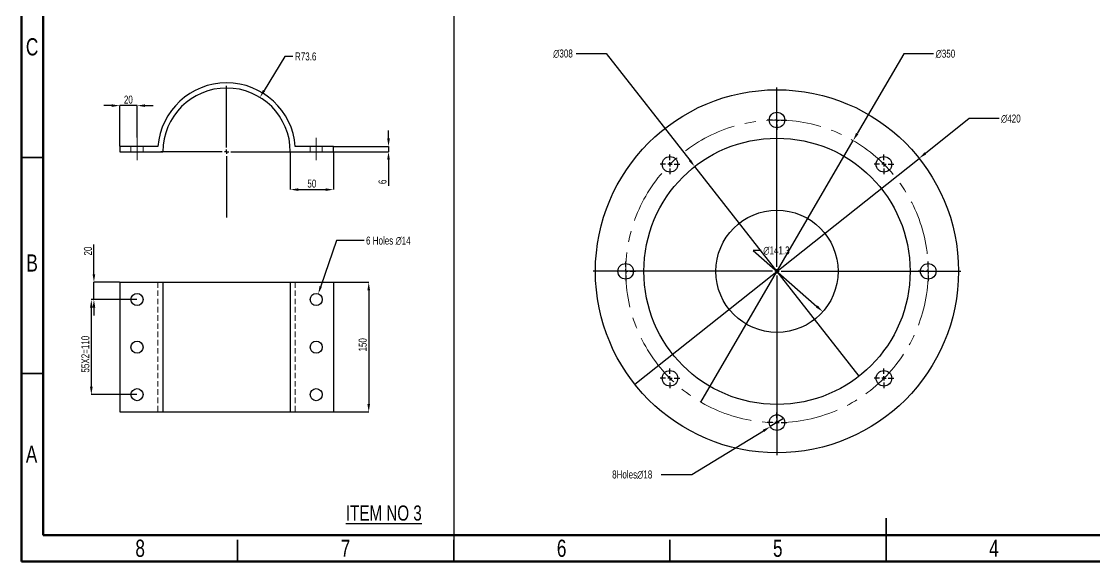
# Model space of a CAD drawing. Header units: millimetres. Extents: x 122 to 2816, y -707 to 556.
# Drawn here: x 133 to 381.3, y -304.2 to -179.3 of the extents above; entities that cross this region are included whole.
import ezdxf

# ---------------------------------------------------------------- set-up
doc = ezdxf.new("R2010")
doc.units = ezdxf.units.MM
doc.header["$PDSIZE"] = -1
doc.linetypes.add('CENTERX2', pattern=[20.32, 12.7, -2.54, 2.54, -2.54])
doc.linetypes.add('HIDDEN', pattern=[1.905, 1.27, -0.635])
doc.layers.add('FORMAT', color=7, linetype='Continuous')
doc.styles.add('SLDTEXTSTYLE7', font='TXT', dxfattribs={"width": 0.75})
doc.dimstyles.new('SLDDIMSTYLE32', dxfattribs={"dimtxt": 1.852083, "dimasz": 1.852083, "dimexe": 0, "dimexo": 0.625, "dimgap": 0.463021, "dimtad": 1, "dimdec": 0, "dimlfac": 5, "dimrnd": 1e-09, "dimzin": 12, "dimtxsty": 'SLDTEXTSTYLE7', "dimblk1": 'NONE', "dimsah": 1, "dimcen": 0, "dimazin": 3, "dimtfac": 1, "dimtdec": 0, "dimtmove": 0, "dimatfit": 3, "dimldrblk": 'NONE', "dimfrac": 2, "dimtzin": 12})
doc.dimstyles.new('SLDDIMSTYLE40', dxfattribs={"dimtxt": 1.852083, "dimasz": 1.852083, "dimexe": 0, "dimexo": 0.625, "dimgap": 0.463021, "dimtad": 1, "dimdec": 1, "dimlfac": 5, "dimrnd": 1e-09, "dimzin": 12, "dimtxsty": 'SLDTEXTSTYLE7', "dimsah": 1, "dimcen": 0, "dimazin": 3, "dimtfac": 1, "dimtdec": 1, "dimtmove": 0, "dimatfit": 3, "dimfrac": 2, "dimtzin": 12})
doc.dimstyles.new('SLDDIMSTYLE41', dxfattribs={"dimtxt": 1.852083, "dimasz": 1.852083, "dimexe": 0, "dimexo": 0.625, "dimgap": 0.463021, "dimtad": 1, "dimdec": 0, "dimlfac": 5, "dimrnd": 1e-09, "dimzin": 12, "dimtxsty": 'SLDTEXTSTYLE7', "dimsah": 1, "dimcen": 0, "dimazin": 3, "dimtfac": 1, "dimtdec": 0, "dimtmove": 0, "dimatfit": 3, "dimfrac": 2, "dimtzin": 12})
doc.dimstyles.new('SLDDIMSTYLE42', dxfattribs={"dimtxt": 1.852083, "dimasz": 1.852083, "dimexe": 0, "dimexo": 0.625, "dimgap": 0.463021, "dimtad": 1, "dimdec": 1, "dimlfac": 5, "dimrnd": 1e-09, "dimzin": 12, "dimtxsty": 'SLDTEXTSTYLE7', "dimsah": 1, "dimcen": 0, "dimazin": 3, "dimtfac": 1, "dimtdec": 1, "dimtmove": 0, "dimatfit": 3, "dimfrac": 2, "dimtzin": 12})
doc.dimstyles.new('SLDDIMSTYLE7', dxfattribs={"dimtxt": 1.852083, "dimasz": 1.852083, "dimexe": 0, "dimexo": 0.625, "dimgap": 0.463021, "dimtad": 1, "dimdec": 0, "dimlfac": 5, "dimrnd": 1e-09, "dimzin": 12, "dimtxsty": 'SLDTEXTSTYLE7', "dimsah": 1, "dimcen": 2.5, "dimazin": 3, "dimtfac": 1, "dimtdec": 0, "dimtmove": 0, "dimatfit": 3, "dimfrac": 2, "dimtzin": 12})
doc.dimstyles.new('SLDDIMSTYLE8', dxfattribs={"dimtxt": 1.852083, "dimasz": 1.852083, "dimexe": 0, "dimexo": 0.625, "dimgap": 0.463021, "dimtad": 1, "dimdec": 0, "dimlfac": 5, "dimrnd": 1e-09, "dimzin": 12, "dimtxsty": 'SLDTEXTSTYLE7', "dimblk1": 'NONE', "dimsah": 1, "dimcen": 0, "dimazin": 3, "dimtfac": 1, "dimtdec": 0, "dimtmove": 0, "dimatfit": 3, "dimldrblk": 'NONE', "dimfrac": 2, "dimtzin": 12})
doc.dimstyles.new('SLDDIMSTYLE9', dxfattribs={"dimtxt": 1.852083, "dimasz": 1.852083, "dimexe": 0, "dimexo": 0.625, "dimgap": 0.463021, "dimtad": 1, "dimdec": 0, "dimlfac": 5, "dimrnd": 1e-09, "dimzin": 12, "dimtxsty": 'SLDTEXTSTYLE7', "dimsah": 1, "dimcen": 2.5, "dimazin": 3, "dimtfac": 1, "dimtdec": 0, "dimtmove": 0, "dimatfit": 0, "dimfrac": 2, "dimtzin": 12})

# ---------------------------------------------------------------- blocks, each defined once
blk = doc.blocks.new('*D1222')
at = {"layer": 'Defpoints', "color": 0}
for p in [(195.24, -209.41), (205.24, -209.41), (205.24, -218.19)]:
    blk.add_point(p, dxfattribs=at)
at = {"layer": 'FORMAT', "color": 0, "lineweight": -2}
for p, q in [((195.24, -209.47), (195.24, -218.19)), ((205.24, -209.47), (205.24, -218.19)), ((197.1, -218.19), (203.39, -218.19))]:
    blk.add_line(p, q, dxfattribs=at)
at = {"layer": 'FORMAT', "color": 0}
for points in [[(197.1, -217.88), (197.1, -218.5), (195.24, -218.19)], [(203.39, -217.88), (203.39, -218.5), (205.24, -218.19)]]:
    blk.add_solid(points, dxfattribs=at)
at = {"layer": 'FORMAT', "color": 0, "insert": (200.22, -215.87), "char_height": 1.852, "attachment_point": 2, "style": 'SLDTEXTSTYLE7'}
blk.add_mtext('\\A1;50', dxfattribs=at)
blk = doc.blocks.new('*D1223')
at = {"layer": 'Defpoints', "color": 0}
for p in [(188.2, -196.85), (180.51, -209.41)]:
    blk.add_point(p, dxfattribs=at)
at = {"layer": 'FORMAT', "color": 0, "lineweight": -2}
for p, q in [((194, -187.38), (189.17, -195.27)), ((195.85, -187.38), (194, -187.38))]:
    blk.add_line(p, q, dxfattribs=at)
at = {"layer": 'FORMAT', "color": 0}
blk.add_solid([(188.91, -195.11), (189.43, -195.43), (188.2, -196.85)], dxfattribs=at)
at = {"layer": 'FORMAT', "color": 0, "insert": (196.32, -186.45), "char_height": 1.852, "attachment_point": 1, "style": 'SLDTEXTSTYLE7'}
blk.add_mtext('\\A1;R73.6', dxfattribs=at)
blk = doc.blocks.new('*D1224')
at = {"layer": 'Defpoints', "color": 0}
for p in [(155.78, -198.76), (155.78, -208.21), (159.78, -206.21)]:
    blk.add_point(p, dxfattribs=at)
at = {"layer": 'FORMAT', "color": 0, "lineweight": -2}
for p, q in [((153.93, -198.76), (152.08, -198.76)), ((155.78, -208.15), (155.78, -198.76)), ((159.78, -198.76), (155.78, -198.76)), ((159.78, -206.15), (159.78, -198.76)), ((161.64, -198.76), (163.49, -198.76))]:
    blk.add_line(p, q, dxfattribs=at)
at = {"layer": 'FORMAT', "color": 0}
for points in [[(153.93, -198.45), (153.93, -199.06), (155.78, -198.76)], [(161.64, -198.45), (161.64, -199.06), (159.78, -198.76)]]:
    blk.add_solid(points, dxfattribs=at)
at = {"layer": 'FORMAT', "color": 0, "insert": (157.78, -196.44), "char_height": 1.852, "attachment_point": 2, "style": 'SLDTEXTSTYLE7'}
blk.add_mtext('\\A1;20', dxfattribs=at)
blk = doc.blocks.new('*D1225')
at = {"layer": 'Defpoints', "color": 0}
for p in [(205.24, -208.21), (217.96, -208.21), (205.24, -209.41)]:
    blk.add_point(p, dxfattribs=at)
at = {"layer": 'FORMAT', "color": 0, "lineweight": -2}
for p, q in [((217.96, -206.36), (217.96, -204.51)), ((205.31, -208.21), (217.96, -208.21)), ((217.96, -208.21), (217.96, -209.41)), ((205.31, -209.41), (217.96, -209.41)), ((217.96, -211.26), (217.96, -217.31))]:
    blk.add_line(p, q, dxfattribs=at)
at = {"layer": 'FORMAT', "color": 0}
for points in [[(217.65, -206.36), (218.27, -206.36), (217.96, -208.21)], [(217.65, -211.26), (218.27, -211.26), (217.96, -209.41)]]:
    blk.add_solid(points, dxfattribs=at)
at = {"layer": 'FORMAT', "color": 0, "insert": (215.64, -216.39), "char_height": 1.852, "attachment_point": 2, "rotation": 90, "style": 'SLDTEXTSTYLE7'}
blk.add_mtext('\\A1;6', dxfattribs=at)
blk = doc.blocks.new('SW_CENTERMARKSYMBOL_71')
at = {"layer": 'FORMAT', "color": 0}
for p, q in [((0, 1), (0, 15.23)), ((-1, 0), (-15.23, 0)), ((0, 0), (-0.5, 0)), ((0, 0), (0, 0.5)), ((0, 0), (0, -0.5)), ((0, 0), (0.5, 0)), ((1, 0), (15.23, 0)), ((0, -1), (0, -15.23))]:
    blk.add_line(p, q, dxfattribs=at)
blk = doc.blocks.new('*D1226')
at = {"layer": 'Defpoints', "color": 0}
for p in [(205.24, -239.62), (205.24, -269.62), (213.38, -269.62)]:
    blk.add_point(p, dxfattribs=at)
at = {"layer": 'FORMAT', "color": 0, "lineweight": -2}
for p, q in [((205.31, -239.62), (213.38, -239.62)), ((213.38, -241.47), (213.38, -267.76)), ((205.31, -269.62), (213.38, -269.62))]:
    blk.add_line(p, q, dxfattribs=at)
at = {"layer": 'FORMAT', "color": 0}
for points in [[(213.07, -241.47), (213.69, -241.47), (213.38, -239.62)], [(213.07, -267.76), (213.69, -267.76), (213.38, -269.62)]]:
    blk.add_solid(points, dxfattribs=at)
at = {"layer": 'FORMAT', "color": 0, "insert": (211.06, -254.09), "char_height": 1.852, "attachment_point": 2, "rotation": 90, "style": 'SLDTEXTSTYLE7'}
blk.add_mtext('\\A1;150', dxfattribs=at)
blk = doc.blocks.new('*D1227')
at = {"layer": 'Defpoints', "color": 0}
for p in [(149.81, -239.62), (155.78, -239.62), (159.78, -243.62)]:
    blk.add_point(p, dxfattribs=at)
at = {"layer": 'FORMAT', "color": 0, "lineweight": -2}
for p, q in [((149.81, -237.76), (149.81, -230.9)), ((155.72, -239.62), (149.81, -239.62)), ((149.81, -243.62), (149.81, -239.62)), ((159.72, -243.62), (149.81, -243.62)), ((149.81, -245.47), (149.81, -247.32))]:
    blk.add_line(p, q, dxfattribs=at)
at = {"layer": 'FORMAT', "color": 0}
for points in [[(149.5, -237.76), (150.12, -237.76), (149.81, -239.62)], [(149.5, -245.47), (150.12, -245.47), (149.81, -243.62)]]:
    blk.add_solid(points, dxfattribs=at)
at = {"layer": 'FORMAT', "color": 0, "insert": (147.5, -232.4), "char_height": 1.852, "attachment_point": 2, "rotation": 90, "style": 'SLDTEXTSTYLE7'}
blk.add_mtext('\\A1;20', dxfattribs=at)
blk = doc.blocks.new('*D1228')
at = {"layer": 'Defpoints', "color": 0}
for p in [(159.78, -243.62), (149.21, -265.62), (159.78, -265.62)]:
    blk.add_point(p, dxfattribs=at)
at = {"layer": 'FORMAT', "color": 0, "lineweight": -2}
for p, q in [((159.72, -243.62), (149.21, -243.62)), ((149.21, -245.47), (149.21, -263.76)), ((159.72, -265.62), (149.21, -265.62))]:
    blk.add_line(p, q, dxfattribs=at)
at = {"layer": 'FORMAT', "color": 0}
for points in [[(148.9, -245.47), (149.52, -245.47), (149.21, -243.62)], [(148.9, -263.76), (149.52, -263.76), (149.21, -265.62)]]:
    blk.add_solid(points, dxfattribs=at)
at = {"layer": 'FORMAT', "color": 0, "insert": (146.9, -256.26), "char_height": 1.8521, "attachment_point": 2, "rotation": 90, "style": 'SLDTEXTSTYLE7'}
blk.add_mtext('\\A1;55X2=110', dxfattribs=at)
blk = doc.blocks.new('*D1229')
at = {"layer": 'Defpoints', "color": 0}
for p in [(201.7, -242.29), (200.79, -244.94)]:
    blk.add_point(p, dxfattribs=at)
at = {"layer": 'FORMAT', "color": 0, "lineweight": -2}
for p, q in [((205.92, -229.97), (202.3, -240.54)), ((212.29, -229.97), (205.92, -229.97))]:
    blk.add_line(p, q, dxfattribs=at)
at = {"layer": 'FORMAT', "color": 0}
blk.add_solid([(202.01, -240.44), (202.59, -240.64), (201.7, -242.29)], dxfattribs=at)
at = {"layer": 'FORMAT', "color": 0, "insert": (212.76, -229.05), "char_height": 1.8521, "attachment_point": 1, "style": 'SLDTEXTSTYLE7'}
blk.add_mtext('\\A1;6 Holes ∅14', dxfattribs=at)
blk = doc.blocks.new('*D1230')
at = {"layer": 'Defpoints', "color": 0}
for p in [(325.44, -206.84), (290.21, -267.33)]:
    blk.add_point(p, dxfattribs=at)
at = {"layer": 'FORMAT', "color": 0, "lineweight": -2}
for p, q in [((337.15, -186.74), (326.37, -205.24)), ((344.06, -186.74), (337.15, -186.74)), ((290.21, -267.33), (325.44, -206.84))]:
    blk.add_line(p, q, dxfattribs=at)
at = {"layer": 'FORMAT', "color": 0}
blk.add_solid([(326.11, -205.09), (326.64, -205.4), (325.44, -206.84)], dxfattribs=at)
at = {"layer": 'FORMAT', "color": 0, "insert": (344.52, -185.81), "char_height": 1.852, "attachment_point": 1, "style": 'SLDTEXTSTYLE7'}
blk.add_mtext('\\A1;∅350', dxfattribs=at)
blk = doc.blocks.new('_None')
blk = doc.blocks.new('*D1231')
at = {"layer": 'Defpoints', "color": 0}
for p in [(340.7, -210.95), (274.94, -263.22)]:
    blk.add_point(p, dxfattribs=at)
at = {"layer": 'FORMAT', "color": 0, "lineweight": -2}
for p, q in [((352.29, -201.74), (342.15, -209.8)), ((359.2, -201.74), (352.29, -201.74)), ((274.94, -263.22), (340.7, -210.95))]:
    blk.add_line(p, q, dxfattribs=at)
at = {"layer": 'FORMAT', "color": 0}
blk.add_solid([(341.96, -209.56), (342.34, -210.04), (340.7, -210.95)], dxfattribs=at)
at = {"layer": 'FORMAT', "color": 0, "insert": (359.66, -200.82), "char_height": 1.852, "attachment_point": 1, "style": 'SLDTEXTSTYLE7'}
blk.add_mtext('\\A1;∅420', dxfattribs=at)
blk = doc.blocks.new('*D1232')
at = {"layer": 'Defpoints', "color": 0}
for p in [(288.81, -212.86), (326.84, -261.32)]:
    blk.add_point(p, dxfattribs=at)
at = {"layer": 'FORMAT', "color": 0, "lineweight": -2}
for p, q in [((261.37, -186.7), (268.28, -186.7)), ((268.28, -186.7), (287.66, -211.4)), ((326.84, -261.32), (288.81, -212.86))]:
    blk.add_line(p, q, dxfattribs=at)
at = {"layer": 'FORMAT', "color": 0}
blk.add_solid([(287.91, -211.21), (287.42, -211.59), (288.81, -212.86)], dxfattribs=at)
at = {"layer": 'FORMAT', "color": 0, "insert": (256.05, -185.77), "char_height": 1.852, "attachment_point": 1, "style": 'SLDTEXTSTYLE7'}
blk.add_mtext('\\A1;∅308', dxfattribs=at)
blk = doc.blocks.new('*D1233')
at = {"layer": 'Defpoints', "color": 0}
for p in [(297.22, -227.75), (318.42, -246.43)]:
    blk.add_point(p, dxfattribs=at)
at = {"layer": 'FORMAT', "color": 0, "lineweight": -2}
for p, q in [((304.2, -232.26), (302.34, -232.26)), ((302.34, -232.26), (317.03, -245.2))]:
    blk.add_line(p, q, dxfattribs=at)
at = {"layer": 'FORMAT', "color": 0}
blk.add_solid([(317.24, -244.97), (316.83, -245.43), (318.42, -246.43)], dxfattribs=at)
at = {"layer": 'FORMAT', "color": 0, "insert": (304.66, -231.33), "char_height": 1.852, "attachment_point": 1, "style": 'SLDTEXTSTYLE7'}
blk.add_mtext('\\A1;∅141.3', dxfattribs=at)
blk = doc.blocks.new('*D1234')
at = {"layer": 'Defpoints', "color": 0}
for p in [(306.28, -273.02), (309.36, -271.15)]:
    blk.add_point(p, dxfattribs=at)
at = {"layer": 'FORMAT', "color": 0, "lineweight": -2}
for p, q in [((309.36, -271.15), (306.28, -273.02)), ((288.11, -284.08), (304.7, -273.98)), ((281.03, -284.08), (288.11, -284.08))]:
    blk.add_line(p, q, dxfattribs=at)
at = {"layer": 'FORMAT', "color": 0}
blk.add_solid([(304.54, -273.72), (304.86, -274.25), (306.28, -273.02)], dxfattribs=at)
at = {"layer": 'FORMAT', "color": 0, "insert": (269.69, -283.16), "char_height": 1.8521, "attachment_point": 1, "style": 'SLDTEXTSTYLE7'}
blk.add_mtext('\\A1;8Holes∅18', dxfattribs=at)
blk = doc.blocks.new('SW_CENTERMARKSYMBOL_72')
at = {"layer": 'FORMAT', "color": 0}
for p, q in [((0, 1), (0, 42.5)), ((-1, 0), (-42.5, 0)), ((0, 0), (-0.5, 0)), ((0, 0), (0, 0.5)), ((0, 0), (0, -0.5)), ((0, 0), (0.5, 0)), ((1, 0), (42.5, 0)), ((0, -1), (0, -42.5))]:
    blk.add_line(p, q, dxfattribs=at)
blk = doc.blocks.new('SW_CENTERMARKSYMBOL_73')
at = {"layer": 'FORMAT', "color": 0}
for p, q in [((-1, 0), (-2.3, 0)), ((0, 0), (-0.5, 0)), ((0, 1), (0, 2.3)), ((0, 0), (0, 0.5)), ((0, 0), (0, -0.5)), ((0, 0), (0.5, 0)), ((1, 0), (2.3, 0)), ((0, -1), (0, -2.3))]:
    blk.add_line(p, q, dxfattribs=at)
blk = doc.blocks.new('SW_CENTERMARKSYMBOL_74')
at = {"layer": 'FORMAT', "color": 0}
for p, q in [((-1, 0), (-2.3, 0)), ((0, 0), (-0.5, 0)), ((0, 1), (0, 2.3)), ((0, 0), (0, 0.5)), ((0, 0), (0, -0.5)), ((0, 0), (0.5, 0)), ((1, 0), (2.3, 0)), ((0, -1), (0, -2.3))]:
    blk.add_line(p, q, dxfattribs=at)
blk = doc.blocks.new('SW_CENTERMARKSYMBOL_75')
at = {"layer": 'FORMAT', "color": 0}
for p, q in [((-1, 0), (-2.3, 0)), ((0, 0), (-0.5, 0)), ((0, 1), (0, 2.3)), ((0, 0), (0, 0.5)), ((0, 0), (0, -0.5)), ((0, 0), (0.5, 0)), ((1, 0), (2.3, 0)), ((0, -1), (0, -2.3))]:
    blk.add_line(p, q, dxfattribs=at)
blk = doc.blocks.new('SW_CENTERMARKSYMBOL_76')
at = {"layer": 'FORMAT', "color": 0}
for p, q in [((-1, 0), (-2.3, 0)), ((0, 0), (-0.5, 0)), ((0, 1), (0, 2.3)), ((0, 0), (0, 0.5)), ((0, 0), (0, -0.5)), ((0, 0), (0.5, 0)), ((1, 0), (2.3, 0)), ((0, -1), (0, -2.3))]:
    blk.add_line(p, q, dxfattribs=at)
blk = doc.blocks.new('SW_CENTERMARKSYMBOL_77')
at = {"layer": 'FORMAT', "color": 0}
for p, q in [((-1, 0), (-2.3, 0)), ((0, 0), (-0.5, 0)), ((0, 1), (0, 2.3)), ((0, 0), (0, 0.5)), ((0, 0), (0, -0.5)), ((0, 0), (0.5, 0)), ((1, 0), (2.3, 0)), ((0, -1), (0, -2.3))]:
    blk.add_line(p, q, dxfattribs=at)
blk = doc.blocks.new('SW_CENTERMARKSYMBOL_78')
at = {"layer": 'FORMAT', "color": 0}
for p, q in [((-1, 0), (-2.3, 0)), ((0, 0), (-0.5, 0)), ((0, 1), (0, 2.3)), ((0, 0), (0, 0.5)), ((0, 0), (0, -0.5)), ((0, 0), (0.5, 0)), ((1, 0), (2.3, 0)), ((0, -1), (0, -2.3))]:
    blk.add_line(p, q, dxfattribs=at)
blk = doc.blocks.new('SW_CENTERMARKSYMBOL_79')
at = {"layer": 'FORMAT', "color": 0}
for p, q in [((-1, 0), (-2.3, 0)), ((0, 0), (-0.5, 0)), ((0, 1), (0, 2.3)), ((0, 0), (0, 0.5)), ((0, 0), (0, -0.5)), ((0, 0), (0.5, 0)), ((1, 0), (2.3, 0)), ((0, -1), (0, -2.3))]:
    blk.add_line(p, q, dxfattribs=at)
blk = doc.blocks.new('SW_CENTERMARKSYMBOL_80')
at = {"layer": 'FORMAT', "color": 0}
for p, q in [((-1, 0), (-2.3, 0)), ((0, 0), (-0.5, 0)), ((0, 1), (0, 2.3)), ((0, 0), (0, 0.5)), ((0, 0), (0, -0.5)), ((0, 0), (0.5, 0)), ((1, 0), (2.3, 0)), ((0, -1), (0, -2.3))]:
    blk.add_line(p, q, dxfattribs=at)

msp = doc.modelspace()

# ---------------------------------------------------------------- linework, layer by layer
at = {"color": 7, "linetype": 'Continuous', "lineweight": 70}
for p, q in [((133.046615, -304.22599), (133.046615, -17.22599)), ((138.046615, -298.092465), (138.046615, -21.092465)), ((527.449087, -298.092465), (138.046615, -298.092465)), ((533.046615, -304.22599), (133.046615, -304.22599))]:
    msp.add_line(p, q, dxfattribs=at)
at = {"color": 7, "linetype": 'Continuous', "lineweight": 25}
for p, q in [((155.783674, -208.211357), (155.783674, -209.411357)), ((164.628936, -208.211357), (155.783674, -208.211357)), ((205.243674, -208.211357), (196.398412, -208.211357)), ((205.243674, -209.411357), (205.243674, -208.211357)), ((155.783674, -209.411357), (165.783674, -209.411357)), ((195.243674, -209.411357), (205.243674, -209.411357)), ((155.783674, -239.616691), (165.783674, -239.616691)), ((155.783674, -239.616691), (155.783674, -269.616691)), ((165.783674, -239.616691), (165.783674, -269.616691)), ((165.783674, -239.616691), (195.243674, -239.616691)), ((195.243674, -239.616691), (195.243674, -269.616691)), ((195.243674, -239.616691), (205.243674, -239.616691)), ((205.243674, -239.616691), (205.243674, -269.616691)), ((155.783674, -269.616691), (165.783674, -269.616691)), ((165.783674, -269.616691), (195.243674, -269.616691)), ((195.243674, -269.616691), (205.243674, -269.616691))]:
    msp.add_line(p, q, dxfattribs=at)
at = {"color": 7, "linetype": 'HIDDEN', "lineweight": 18}
for p, q in [((158.383674, -208.211357), (158.383674, -209.411357)), ((161.183674, -209.411357), (161.183674, -208.211357)), ((199.843674, -208.211357), (199.843674, -209.411357)), ((202.643674, -209.411357), (202.643674, -208.211357)), ((164.628936, -239.616691), (164.628936, -269.616691)), ((196.398412, -239.616691), (196.398412, -269.616691))]:
    msp.add_line(p, q, dxfattribs=at)
at = {"color": 7, "linetype": 'Continuous', "lineweight": 35}
for p, q in [((138.046615, -210.72599), (133.046615, -210.72599)), ((138.046615, -260.72599), (133.046615, -260.72599)), ((333.046615, -304.22699), (333.046615, -294.22499)), ((183.046615, -299.22599), (183.046615, -304.22599)), ((233.046615, -299.22599), (233.046615, -304.22599)), ((283.046615, -299.22599), (283.046615, -304.22599)), ((333.046615, -299.22599), (333.046615, -304.22599))]:
    msp.add_line(p, q, dxfattribs=at)
at = {"color": 7, "linetype": 'Continuous', "lineweight": 25}
for centre, radius in [((307.822411, -237.086051), 42), ((307.822411, -202.086051), 1.8), ((307.822411, -237.086051), 30.8), ((283.073674, -212.337314), 1.8), ((332.571149, -212.337314), 1.8), ((307.822411, -237.086051), 14.13), ((272.822411, -237.086051), 1.8), ((342.822411, -237.086051), 1.8), ((159.783674, -243.616691), 1.4), ((201.243674, -243.616691), 1.4), ((159.783674, -254.616691), 1.4), ((201.243674, -254.616691), 1.4), ((283.073674, -261.834788), 1.8), ((332.571149, -261.834788), 1.8), ((159.783674, -265.616691), 1.4), ((201.243674, -265.616691), 1.4), ((307.822411, -272.086051), 1.8)]:
    msp.add_circle(centre, radius, dxfattribs=at)
at = {"color": 7, "linetype": 'CENTERX2', "lineweight": 18}
msp.add_circle((307.822411, -237.086051), 35, dxfattribs=at)
at = {"color": 7, "linetype": 'Continuous', "lineweight": 25}
for radius, start, end in [(15.93, 4.32015866, 175.67984134), (14.73, 0, 180)]:
    msp.add_arc((180.513674, -209.411357), radius, start, end, dxfattribs=at)
at = {"layer": 'FORMAT'}
msp.add_line((233.046615, -22.22599), (233.046615, -299.22599), dxfattribs=at)
at = {"layer": 'FORMAT', "linetype": 'CENTERX2', "lineweight": 18}
for p, q in [((159.783674, -206.211357), (159.783674, -211.411357)), ((201.243674, -206.211357), (201.243674, -211.411357))]:
    msp.add_line(p, q, dxfattribs=at)

# ---------------------------------------------------------------- block references
at = {"layer": 'FORMAT'}
for name, p in [('SW_CENTERMARKSYMBOL_71', (180.513674, -209.411357)), ('SW_CENTERMARKSYMBOL_72', (307.822411, -237.086051)), ('SW_CENTERMARKSYMBOL_78', (307.822411, -202.086051)), ('SW_CENTERMARKSYMBOL_77', (283.073674, -212.337314)), ('SW_CENTERMARKSYMBOL_79', (332.571149, -212.337314)), ('SW_CENTERMARKSYMBOL_76', (272.822411, -237.086051)), ('SW_CENTERMARKSYMBOL_80', (342.822411, -237.086051)), ('SW_CENTERMARKSYMBOL_75', (283.073674, -261.834788)), ('SW_CENTERMARKSYMBOL_73', (332.571149, -261.834788)), ('SW_CENTERMARKSYMBOL_74', (307.822411, -272.086051))]:
    msp.add_blockref(name, p, dxfattribs=at)

# ---------------------------------------------------------------- texts
at = {"color": 7, "linetype": 'Continuous', "lineweight": 0, "char_height": 3.96875, "attachment_point": 2, "style": 'SLDTEXTSTYLE7'}
for s, insert in [('C', (135.505274, -183.165836)), ('B', (135.517217, -233.165836)), ('A', (135.386303, -277.415836)), ('8', (160.506652, -299.165836)), ('7', (208.006652, -299.165836)), ('6', (258.006652, -299.165836)), ('5', (308.006652, -299.165836)), ('4', (358.006652, -299.165836))]:
    msp.add_mtext(s, dxfattribs=dict(at, insert=insert))
at = {"layer": 'FORMAT', "insert": (208.099671, -291.254077), "char_height": 3.5, "attachment_point": 1, "style": 'SLDTEXTSTYLE7'}
msp.add_mtext('\\LITEM NO 3', dxfattribs=at)

# ---------------------------------------------------------------- dimensions: what is measured, and where the dimension line sits
at = {"layer": 'FORMAT'}
for p1, p2, dimstyle, picture, middle in [((326.837026, -261.315876), (288.807797, -212.856226), 'SLDDIMSTYLE32', '*D1232', (258.480092, -186.698988)), ((290.205161, -267.328943), (325.439662, -206.843159), 'SLDDIMSTYLE8', '*D1230', (346.950986, -186.739672)), ((274.942686, -263.218859), (340.702137, -210.953243), 'SLDDIMSTYLE32', '*D1231', (362.093138, -201.741138)), ((297.220247, -227.745226), (318.424576, -246.426876), 'SLDDIMSTYLE42', '*D1233', (307.669134, -232.259753))]:
    dim = msp.add_diameter_dim_2p(p1=p1, p2=p2, dimstyle=dimstyle, dxfattribs=at)
    dim.commit()
    dim.dimension.update_dxf_attribs({"geometry": picture, "text_midpoint": middle, "dimtype": 163})
dim = msp.add_radius_dim(center=(180.5136742309, -209.4113567996), mpoint=(188.2042120842, -196.84837437), dimstyle='SLDDIMSTYLE40', dxfattribs=at)
dim.commit()
dim.dimension.update_dxf_attribs({"geometry": '*D1223', "text_midpoint": (199.0952839112, -187.3772298464), "dimtype": 164})
for base, p1, p2, picture, middle in [((155.783674, -198.755976), (159.783674, -206.211357), (155.783674, -208.211357), '*D1224', (157.783674, -198.755976)), ((205.243674, -218.189939), (195.243674, -209.411357), (205.243674, -209.411357), '*D1222', (200.22084, -218.189939))]:
    dim = msp.add_linear_dim(base=base, p1=p1, p2=p2, dimstyle='SLDDIMSTYLE9', dxfattribs=at)
    dim.commit()
    dim.dimension.update_dxf_attribs({"geometry": picture, "text_midpoint": middle, "dimtype": 160})
for base, p1, p2, dimstyle, picture, middle in [((217.95995, -208.211357), (205.243674, -209.411357), (205.243674, -208.211357), 'SLDDIMSTYLE9', '*D1225', (217.95995, -216.387861)), ((149.811896, -239.616691), (159.783674, -243.616691), (155.783674, -239.616691), 'SLDDIMSTYLE9', '*D1227', (149.811896, -232.400028)), ((213.376894, -269.616691), (205.243674, -239.616691), (205.243674, -269.616691), 'SLDDIMSTYLE7', '*D1226', (213.376894, -254.093198))]:
    dim = msp.add_linear_dim(base=base, p1=p1, p2=p2, angle=90, dimstyle=dimstyle, dxfattribs=at)
    dim.commit()
    dim.dimension.update_dxf_attribs({"geometry": picture, "text_midpoint": middle, "dimtype": 160})
for p1, p2, text, dimstyle, picture, middle in [((200.789457, -244.940959), (201.697892, -242.292422), '6 Holes <>', 'SLDDIMSTYLE41', '*D1229', (219.585358, -229.974467)), ((309.36011, -271.150378), (306.284713, -273.021724), '8Holes<>', 'SLDDIMSTYLE32', '*D1234', (275.128897, -284.081544))]:
    dim = msp.add_diameter_dim_2p(p1=p1, p2=p2, text=text, dimstyle=dimstyle, dxfattribs=at)
    dim.commit()
    dim.dimension.update_dxf_attribs({"geometry": picture, "text_midpoint": middle, "dimtype": 163})
dim = msp.add_linear_dim(base=(149.211896, -265.616691), p1=(159.783674, -243.616691), p2=(159.783674, -265.616691), angle=90, text='55X2=<>', dimstyle='SLDDIMSTYLE7', dxfattribs=at)
dim.commit()
dim.dimension.update_dxf_attribs({"geometry": '*D1228', "text_midpoint": (149.211896, -256.26103), "dimtype": 160})

doc.saveas('drawing.dxf')
